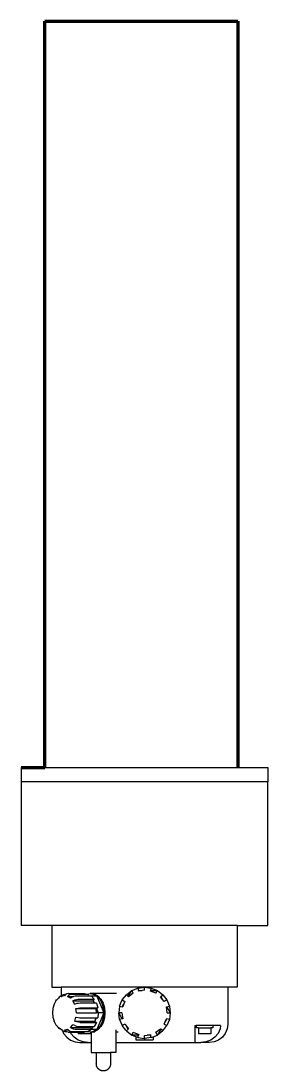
# Model space of a CAD drawing. Header units: centimetres. Extents: x -377814 to 22192, y -2203 to 213441.
# Drawn here: x 11849.5 to 11880.6, y -1815.9 to -1683.7 of the extents above; entities that cross this region are included whole.
import ezdxf

# ---------------------------------------------------------------- set-up
doc = ezdxf.new("R2010")
doc.units = ezdxf.units.CM
doc.header["$LTSCALE"] = 25.4
doc.layers.add('Maquinas', color=200, linetype='Continuous')

msp = doc.modelspace()

# ---------------------------------------------------------------- linework, layer by layer
at = {"layer": 'Maquinas', "lineweight": 100}
for p, q in [((11852.51, -1777.68), (11852.51, -1683.69)), ((11852.51, -1683.69), (11876.77, -1683.69)), ((11876.77, -1683.69), (11876.77, -1777.68)), ((11849.51, -1777.68), (11852.51, -1777.68))]:
    msp.add_line(p, q, dxfattribs=at)
at = {"layer": 'Maquinas'}
for p, q in [((11849.51, -1777.68), (11849.51, -1779.49)), ((11849.51, -1777.68), (11880.55, -1777.68)), ((11880.55, -1777.68), (11880.55, -1779.49)), ((11849.51, -1779.49), (11849.51, -1797.6)), ((11880.55, -1779.49), (11849.51, -1779.49)), ((11880.55, -1797.6), (11880.55, -1779.49)), ((11853.39, -1797.6), (11849.51, -1797.6)), ((11853.39, -1797.6), (11853.39, -1805.36)), ((11876.67, -1797.6), (11853.39, -1797.6)), ((11876.67, -1797.6), (11876.67, -1805.36)), ((11876.67, -1797.6), (11880.55, -1797.6)), ((11853.39, -1805.36), (11854.56, -1805.36)), ((11854.56, -1805.36), (11854.56, -1806.44)), ((11865.03, -1805.36), (11854.56, -1805.36)), ((11854.84, -1806.28), (11855.01, -1806.25)), ((11855.01, -1806.25), (11855.19, -1806.25)), ((11855.19, -1806.25), (11855.11, -1806.3)), ((11855.27, -1806.2), (11855.19, -1806.25)), ((11855.45, -1806.17), (11855.27, -1806.2)), ((11855.45, -1806.17), (11857.51, -1806.17)), ((11855.71, -1806.28), (11855.9, -1806.25)), ((11855.9, -1806.25), (11857.95, -1806.25)), ((11857.51, -1806.17), (11857.85, -1806.23)), ((11857.85, -1806.23), (11858.2, -1806.17)), ((11857.85, -1806.23), (11857.95, -1806.25)), ((11857.95, -1806.25), (11857.91, -1806.49)), ((11858.2, -1806.17), (11858.64, -1806.25)), ((11858.33, -1806.17), (11858.2, -1806.17)), ((11858.33, -1806.17), (11858.78, -1806.25)), ((11861.53, -1806.17), (11858.33, -1806.17)), ((11858.64, -1806.25), (11859.05, -1806.49)), ((11858.78, -1806.25), (11859.19, -1806.49)), ((11862.75, -1806.31), (11863.42, -1805.79)), ((11862.98, -1806.54), (11863.42, -1805.79)), ((11863.61, -1806.13), (11863.02, -1806.58)), ((11863.42, -1805.79), (11864.2, -1805.47)), ((11863.61, -1806.13), (11863.42, -1805.79)), ((11864.2, -1805.47), (11865.03, -1805.36)), ((11864.2, -1805.47), (11864.28, -1805.79)), ((11864.28, -1805.79), (11864.72, -1805.79)), ((11864.3, -1805.85), (11864.28, -1805.79)), ((11864.72, -1805.79), (11864.3, -1805.85)), ((11865.03, -1805.75), (11864.72, -1805.79)), ((11865.03, -1805.36), (11865.87, -1805.47)), ((11865.03, -1805.75), (11865.03, -1805.36)), ((11875.51, -1805.36), (11865.03, -1805.36)), ((11865.77, -1805.85), (11865.78, -1805.79)), ((11866.45, -1806.13), (11865.77, -1805.85)), ((11865.87, -1805.47), (11865.78, -1805.79)), ((11865.78, -1805.79), (11866.65, -1805.79)), ((11865.87, -1805.47), (11866.65, -1805.79)), ((11866.45, -1806.13), (11866.65, -1805.79)), ((11866.65, -1805.79), (11867.32, -1806.31)), ((11875.51, -1805.36), (11875.51, -1810.01)), ((11876.67, -1805.36), (11875.51, -1805.36)), ((11853.66, -1807.52), (11853.51, -1808.04)), ((11853.9, -1807.08), (11853.66, -1807.52)), ((11854.05, -1806.92), (11853.9, -1807.08)), ((11853.9, -1807.08), (11853.96, -1806.97)), ((11853.96, -1806.97), (11854.05, -1806.92)), ((11854.21, -1806.75), (11854.05, -1806.92)), ((11854.3, -1806.61), (11854.21, -1806.75)), ((11854.43, -1806.52), (11854.3, -1806.61)), ((11854.56, -1806.44), (11854.43, -1806.52)), ((11854.69, -1806.38), (11854.56, -1806.44)), ((11854.96, -1806.46), (11854.57, -1806.53)), ((11854.57, -1806.53), (11854.58, -1806.53)), ((11854.58, -1806.53), (11854.69, -1806.38)), ((11854.69, -1806.38), (11854.84, -1806.28)), ((11854.97, -1806.45), (11854.96, -1806.46)), ((11855.11, -1806.3), (11854.97, -1806.45)), ((11855.72, -1806.75), (11855.35, -1806.53)), ((11855.35, -1806.53), (11855.36, -1806.53)), ((11855.35, -1806.53), (11856.09, -1806.53)), ((11855.36, -1806.53), (11855.53, -1806.38)), ((11855.53, -1806.38), (11855.71, -1806.28)), ((11855.92, -1806.61), (11855.72, -1806.74)), ((11855.72, -1806.74), (11855.72, -1806.75)), ((11856.09, -1806.53), (11855.92, -1806.61)), ((11856.03, -1807.08), (11856.04, -1807.08)), ((11856.27, -1807.53), (11856.03, -1807.08)), ((11856.04, -1807.08), (11856.26, -1806.97)), ((11856.04, -1807.08), (11858.58, -1807.08)), ((11856.12, -1806.52), (11856.09, -1806.53)), ((11856.31, -1806.49), (11856.12, -1806.52)), ((11856.26, -1806.97), (11856.47, -1806.9)), ((11856.28, -1807.52), (11856.27, -1807.53)), ((11856.51, -1807.44), (11856.28, -1807.52)), ((11857.91, -1806.49), (11856.31, -1806.49)), ((11856.47, -1806.9), (11856.66, -1806.88)), ((11856.74, -1807.4), (11856.51, -1807.44)), ((11856.66, -1806.88), (11858.72, -1806.88)), ((11856.94, -1807.38), (11856.74, -1807.4)), ((11858.73, -1807.38), (11856.94, -1807.38)), ((11858.37, -1806.49), (11857.91, -1806.49)), ((11859.05, -1806.49), (11858.37, -1806.49)), ((11858.37, -1806.49), (11858.72, -1806.88)), ((11858.58, -1807.08), (11858.6, -1807.05)), ((11858.71, -1807.34), (11858.58, -1807.08)), ((11858.72, -1806.88), (11858.6, -1807.05)), ((11858.6, -1807.05), (11858.71, -1807.34)), ((11858.71, -1807.34), (11858.73, -1807.38)), ((11858.99, -1807.38), (11858.73, -1807.38)), ((11858.99, -1807.38), (11859.17, -1807.96)), ((11859.05, -1806.49), (11859.91, -1808.59)), ((11859.05, -1806.49), (11859.41, -1806.88)), ((11859.19, -1806.49), (11859.54, -1806.88)), ((11859.41, -1806.88), (11859.68, -1807.38)), ((11859.54, -1806.88), (11859.82, -1807.38)), ((11859.68, -1807.38), (11859.85, -1807.96)), ((11859.82, -1807.38), (11859.99, -1807.96)), ((11861.91, -1807.75), (11862.23, -1806.97)), ((11862.23, -1806.97), (11862.75, -1806.31)), ((11862.23, -1806.97), (11862.57, -1807.17)), ((11862.23, -1807.84), (11862.45, -1807.47)), ((11862.45, -1807.47), (11862.29, -1807.86)), ((11862.57, -1807.17), (11862.45, -1807.47)), ((11862.75, -1806.31), (11862.98, -1806.54)), ((11863.02, -1806.58), (11862.98, -1806.54)), ((11867.04, -1806.58), (11867.08, -1806.54)), ((11867.3, -1806.92), (11867.04, -1806.58)), ((11867.08, -1806.54), (11867.32, -1806.31)), ((11867.08, -1806.54), (11867.3, -1806.92)), ((11867.49, -1807.17), (11867.3, -1806.92)), ((11867.32, -1806.31), (11867.83, -1806.97)), ((11867.83, -1806.97), (11867.49, -1807.17)), ((11867.83, -1806.97), (11868.16, -1807.75)), ((11853.51, -1808.04), (11853.45, -1808.59)), ((11853.45, -1808.59), (11853.51, -1809.14)), ((11856.47, -1808.59), (11856.42, -1808.04)), ((11856.42, -1808.04), (11856.43, -1808.04)), ((11856.43, -1808.04), (11856.68, -1808)), ((11856.43, -1808.04), (11858.97, -1808.04)), ((11856.47, -1808.59), (11859.02, -1808.59)), ((11856.68, -1808), (11856.91, -1807.97)), ((11856.91, -1807.97), (11857.11, -1807.96)), ((11857.11, -1807.96), (11859.17, -1807.96)), ((11858.97, -1808.04), (11858.99, -1808.03)), ((11859.02, -1808.59), (11858.97, -1808.04)), ((11859.17, -1807.96), (11858.99, -1808.03)), ((11858.99, -1808.03), (11859.22, -1808.59)), ((11859.22, -1808.59), (11859.02, -1808.59)), ((11859.91, -1808.59), (11859.05, -1810.69)), ((11859.22, -1808.59), (11859.17, -1809.22)), ((11859.91, -1808.59), (11859.22, -1808.59)), ((11859.85, -1807.96), (11859.91, -1808.59)), ((11859.91, -1808.59), (11859.85, -1809.22)), ((11859.99, -1807.96), (11860.05, -1808.59)), ((11860.05, -1808.59), (11859.99, -1809.22)), ((11861.91, -1807.75), (11861.8, -1808.59)), ((11862.23, -1809.34), (11861.8, -1808.59)), ((11861.91, -1809.43), (11861.8, -1808.59)), ((11862.19, -1808.59), (11861.8, -1808.59)), ((11861.91, -1807.75), (11862.23, -1807.84)), ((11862.19, -1808.59), (11862.29, -1809.33)), ((11862.29, -1807.86), (11862.23, -1807.84)), ((11867.78, -1807.86), (11867.83, -1807.84)), ((11867.87, -1808.59), (11867.78, -1807.86)), ((11867.83, -1807.84), (11868.16, -1807.75)), ((11867.83, -1807.84), (11868.27, -1808.59)), ((11867.87, -1808.59), (11868.27, -1808.59)), ((11868.16, -1807.75), (11868.27, -1808.59)), ((11868.27, -1808.59), (11868.16, -1809.43)), ((11853.51, -1809.14), (11853.66, -1809.66)), ((11853.68, -1809.7), (11853.66, -1809.66)), ((11853.68, -1809.7), (11853.9, -1810.1)), ((11853.9, -1810.1), (11853.96, -1810.21)), ((11853.96, -1810.21), (11854.3, -1810.58)), ((11855.72, -1810.44), (11856.03, -1810.1)), ((11856.03, -1810.1), (11856.04, -1810.1)), ((11856.26, -1810.21), (11856.04, -1810.1)), ((11856.26, -1810.21), (11856.47, -1810.28)), ((11856.27, -1809.66), (11856.42, -1809.14)), ((11856.28, -1809.66), (11856.27, -1809.66)), ((11856.51, -1809.74), (11856.28, -1809.66)), ((11856.28, -1809.66), (11858.81, -1809.66)), ((11856.42, -1809.14), (11856.43, -1809.14)), ((11856.43, -1809.14), (11856.68, -1809.19)), ((11856.74, -1809.79), (11856.51, -1809.74)), ((11856.68, -1809.19), (11856.91, -1809.21)), ((11856.94, -1809.8), (11856.74, -1809.79)), ((11856.91, -1809.21), (11857.11, -1809.22)), ((11856.94, -1809.8), (11858.99, -1809.8)), ((11857.11, -1809.22), (11858.94, -1809.22)), ((11858.99, -1809.8), (11858.72, -1810.31)), ((11858.88, -1809.44), (11858.81, -1809.66)), ((11858.81, -1809.66), (11858.99, -1809.8)), ((11858.88, -1809.44), (11858.94, -1809.22)), ((11858.97, -1809.22), (11858.88, -1809.44)), ((11858.94, -1809.22), (11858.97, -1809.22)), ((11858.97, -1809.22), (11859.17, -1809.22)), ((11859.68, -1809.8), (11859.41, -1810.31)), ((11859.82, -1809.8), (11859.54, -1810.31)), ((11859.85, -1809.22), (11859.68, -1809.8)), ((11859.99, -1809.22), (11859.82, -1809.8)), ((11862.23, -1809.34), (11861.91, -1809.43)), ((11861.91, -1809.43), (11862.23, -1810.21)), ((11862.29, -1809.33), (11862.23, -1809.34)), ((11862.57, -1810.01), (11862.23, -1810.21)), ((11862.68, -1810.79), (11862.23, -1810.21)), ((11862.57, -1810.01), (11862.77, -1810.27)), ((11867.32, -1810.88), (11867.83, -1810.21)), ((11867.49, -1810.01), (11867.62, -1809.72)), ((11867.49, -1810.01), (11867.83, -1810.21)), ((11867.62, -1809.72), (11867.78, -1809.33)), ((11867.83, -1809.34), (11867.62, -1809.72)), ((11867.78, -1809.33), (11867.83, -1809.34)), ((11868.16, -1809.43), (11867.83, -1809.34)), ((11868.16, -1809.43), (11867.83, -1810.21)), ((11871.36, -1810.21), (11871.54, -1810.21)), ((11871.36, -1810.21), (11871.36, -1812.34)), ((11871.54, -1810.21), (11871.54, -1810.47)), ((11873.61, -1810.21), (11871.54, -1810.21)), ((11873.61, -1810.21), (11873.61, -1810.47)), ((11874.6, -1810.21), (11873.61, -1810.21)), ((11874.6, -1810.21), (11874.54, -1810.62)), ((11875.51, -1810.01), (11875.43, -1810.62)), ((11854.21, -1810.44), (11854.57, -1810.65)), ((11854.3, -1810.58), (11854.21, -1810.44)), ((11854.43, -1810.66), (11854.3, -1810.58)), ((11854.59, -1810.69), (11854.43, -1810.66)), ((11854.57, -1810.65), (11854.58, -1810.66)), ((11854.58, -1810.66), (11854.59, -1810.69)), ((11854.59, -1810.69), (11854.6, -1810.69)), ((11854.59, -1810.69), (11854.69, -1810.81)), ((11854.69, -1810.81), (11854.73, -1810.83)), ((11854.73, -1810.83), (11854.87, -1811.18)), ((11854.73, -1810.83), (11854.84, -1810.9)), ((11854.84, -1810.9), (11855.01, -1810.93)), ((11854.87, -1811.18), (11855.25, -1811.66)), ((11854.96, -1810.72), (11855.35, -1810.65)), ((11854.97, -1810.73), (11854.96, -1810.72)), ((11854.96, -1810.72), (11855.43, -1810.72)), ((11855.11, -1810.89), (11854.97, -1810.73)), ((11855.01, -1810.93), (11855.27, -1810.98)), ((11855.27, -1810.98), (11855.11, -1810.89)), ((11855.45, -1811.02), (11855.27, -1810.98)), ((11855.35, -1810.65), (11855.36, -1810.66)), ((11855.36, -1810.66), (11855.43, -1810.72)), ((11855.43, -1810.72), (11855.53, -1810.81)), ((11855.45, -1811.02), (11855.7, -1811.02)), ((11855.53, -1810.81), (11855.71, -1810.9)), ((11855.78, -1811.18), (11855.7, -1811.02)), ((11855.7, -1811.02), (11856.69, -1811.02)), ((11855.71, -1810.9), (11855.9, -1810.93)), ((11855.92, -1810.58), (11855.72, -1810.44)), ((11855.72, -1810.44), (11855.72, -1810.44)), ((11855.72, -1810.44), (11858.26, -1810.44)), ((11856.18, -1811.66), (11855.78, -1811.18)), ((11855.9, -1810.93), (11857.51, -1810.93)), ((11856.12, -1810.66), (11855.92, -1810.58)), ((11856.31, -1810.69), (11856.12, -1810.66)), ((11858.37, -1810.69), (11856.31, -1810.69)), ((11856.47, -1810.28), (11856.66, -1810.31)), ((11856.66, -1810.31), (11858.38, -1810.31)), ((11856.69, -1811.02), (11856.69, -1811.24)), ((11856.69, -1811.02), (11857.51, -1811.02)), ((11858.24, -1811.24), (11856.69, -1811.24)), ((11857.51, -1810.93), (11857.51, -1811.02)), ((11857.51, -1810.93), (11857.75, -1810.93)), ((11858.2, -1811.02), (11857.75, -1810.93)), ((11857.75, -1810.93), (11857.95, -1810.93)), ((11858.37, -1810.69), (11857.95, -1810.93)), ((11858.24, -1811.02), (11858.2, -1811.02)), ((11858.64, -1810.93), (11858.24, -1811.02)), ((11858.24, -1811.02), (11858.24, -1811.24)), ((11858.31, -1811.02), (11858.24, -1811.02)), ((11858.38, -1810.31), (11858.26, -1810.44)), ((11858.37, -1810.69), (11858.26, -1810.44)), ((11858.31, -1811.02), (11858.31, -1812.34)), ((11858.33, -1811.02), (11858.31, -1811.02)), ((11858.78, -1810.93), (11858.33, -1811.02)), ((11858.77, -1811.02), (11858.33, -1811.02)), ((11858.52, -1810.31), (11858.37, -1810.69)), ((11859.05, -1810.69), (11858.37, -1810.69)), ((11858.38, -1810.31), (11858.52, -1810.31)), ((11858.52, -1810.31), (11858.72, -1810.31)), ((11859.05, -1810.69), (11858.64, -1810.93)), ((11859.19, -1810.69), (11858.78, -1810.93)), ((11859.41, -1810.31), (11859.05, -1810.69)), ((11859.54, -1810.31), (11859.19, -1810.69)), ((11861.42, -1810.74), (11861.42, -1811.02)), ((11861.72, -1811.02), (11861.42, -1811.02)), ((11861.42, -1811.02), (11861.42, -1812.34)), ((11862.75, -1810.88), (11862.68, -1810.79)), ((11862.75, -1810.88), (11862.98, -1810.64)), ((11862.75, -1810.88), (11863.42, -1811.39)), ((11862.98, -1810.64), (11862.77, -1810.27)), ((11862.77, -1810.27), (11863.02, -1810.6)), ((11863.02, -1810.6), (11862.98, -1810.64)), ((11863.42, -1811.39), (11863.61, -1811.05)), ((11864.28, -1811.39), (11863.42, -1811.39)), ((11863.95, -1811.61), (11863.42, -1811.39)), ((11863.61, -1811.05), (11864.3, -1811.34)), ((11864.2, -1811.71), (11864.28, -1811.39)), ((11864.3, -1811.34), (11864.28, -1811.39)), ((11865.03, -1811.43), (11865.35, -1811.39)), ((11865.03, -1811.82), (11865.03, -1811.43)), ((11865.35, -1811.39), (11865.77, -1811.34)), ((11865.78, -1811.39), (11865.35, -1811.39)), ((11865.77, -1811.34), (11865.78, -1811.39)), ((11865.87, -1811.71), (11865.78, -1811.39)), ((11866.12, -1811.61), (11866.65, -1811.39)), ((11866.45, -1811.05), (11867.04, -1810.6)), ((11866.65, -1811.39), (11866.45, -1811.05)), ((11867.08, -1810.64), (11866.65, -1811.39)), ((11867.32, -1810.88), (11866.65, -1811.39)), ((11867.04, -1810.6), (11867.08, -1810.64)), ((11867.32, -1810.88), (11867.08, -1810.64)), ((11871.8, -1810.47), (11871.54, -1810.47)), ((11871.8, -1810.47), (11871.8, -1811.24)), ((11871.8, -1810.47), (11873.35, -1810.47)), ((11873.35, -1811.24), (11871.8, -1811.24)), ((11873.35, -1810.47), (11873.35, -1811.24)), ((11873.61, -1810.47), (11873.35, -1810.47)), ((11874.29, -1811.18), (11873.89, -1811.66)), ((11874.54, -1810.62), (11874.29, -1811.18)), ((11875.19, -1811.18), (11874.82, -1811.66)), ((11875.43, -1810.62), (11875.19, -1811.18)), ((11855.25, -1811.66), (11855.73, -1812.03)), ((11855.73, -1812.03), (11856.3, -1812.26)), ((11856.7, -1812.03), (11856.18, -1811.66)), ((11856.3, -1812.26), (11856.91, -1812.34)), ((11857.31, -1812.26), (11856.7, -1812.03)), ((11856.91, -1812.34), (11857.96, -1812.34)), ((11857.96, -1812.34), (11857.31, -1812.26)), ((11857.96, -1812.34), (11858.31, -1812.34)), ((11858.31, -1812.34), (11858.31, -1813.6)), ((11861.42, -1812.34), (11861.42, -1813.6)), ((11861.42, -1812.34), (11871.36, -1812.34)), ((11863.95, -1811.61), (11863.95, -1811.99)), ((11864.2, -1811.71), (11863.95, -1811.61)), ((11863.95, -1811.99), (11865.03, -1811.99)), ((11864.2, -1811.71), (11865.03, -1811.82)), ((11865.87, -1811.71), (11865.03, -1811.82)), ((11865.03, -1811.82), (11865.03, -1811.99)), ((11865.03, -1811.99), (11866.12, -1811.99)), ((11865.87, -1811.71), (11866.12, -1811.61)), ((11866.12, -1811.61), (11866.12, -1811.99)), ((11871.36, -1812.34), (11872.11, -1812.34)), ((11872.76, -1812.26), (11872.11, -1812.34)), ((11873.16, -1812.34), (11872.11, -1812.34)), ((11873.37, -1812.03), (11872.76, -1812.26)), ((11873.77, -1812.26), (11873.16, -1812.34)), ((11873.89, -1811.66), (11873.37, -1812.03)), ((11874.33, -1812.03), (11873.77, -1812.26)), ((11874.82, -1811.66), (11874.33, -1812.03)), ((11858.31, -1813.6), (11858.97, -1813.6)), ((11858.97, -1813.6), (11858.97, -1815.03)), ((11858.97, -1813.6), (11860.77, -1813.6)), ((11860.77, -1813.6), (11860.77, -1815.03)), ((11861.42, -1813.6), (11860.77, -1813.6))]:
    msp.add_line(p, q, dxfattribs=at)
msp.add_lwpolyline([(11860.77, -1815.03), (11860.75, -1815.11), (11860.74, -1815.18), (11860.73, -1815.25), (11860.71, -1815.3), (11860.69, -1815.35), (11860.68, -1815.39), (11860.66, -1815.42), (11860.64, -1815.46), (11860.63, -1815.49), (11860.61, -1815.52), (11860.59, -1815.54), (11860.57, -1815.57), (11860.55, -1815.59), (11860.54, -1815.62), (11860.52, -1815.64), (11860.5, -1815.66), (11860.47, -1815.68), (11860.45, -1815.7), (11860.43, -1815.72), (11860.41, -1815.74), (11860.38, -1815.75), (11860.36, -1815.77), (11860.34, -1815.79), (11860.31, -1815.8), (11860.29, -1815.82), (11860.26, -1815.83), (11860.23, -1815.84), (11860.21, -1815.85), (11860.18, -1815.86), (11860.15, -1815.87), (11860.12, -1815.88), (11860.1, -1815.89), (11860.07, -1815.9), (11860.04, -1815.9), (11860.01, -1815.91), (11859.98, -1815.91), (11859.95, -1815.92), (11859.92, -1815.92), (11859.9, -1815.92), (11859.87, -1815.92), (11859.84, -1815.92), (11859.81, -1815.92), (11859.78, -1815.92), (11859.75, -1815.91), (11859.72, -1815.91), (11859.69, -1815.9), (11859.66, -1815.9), (11859.64, -1815.89), (11859.61, -1815.88), (11859.58, -1815.87), (11859.55, -1815.86), (11859.53, -1815.85), (11859.5, -1815.84), (11859.47, -1815.83), (11859.45, -1815.82), (11859.42, -1815.8), (11859.4, -1815.79), (11859.37, -1815.77), (11859.35, -1815.75), (11859.32, -1815.74), (11859.3, -1815.72), (11859.28, -1815.7), (11859.26, -1815.68), (11859.24, -1815.66), (11859.22, -1815.64), (11859.2, -1815.62), (11859.18, -1815.59), (11859.16, -1815.57), (11859.14, -1815.54), (11859.12, -1815.52), (11859.11, -1815.49), (11859.09, -1815.46), (11859.07, -1815.42), (11859.05, -1815.39), (11859.04, -1815.35), (11859.02, -1815.3), (11859.01, -1815.25), (11858.99, -1815.18), (11858.98, -1815.11), (11858.97, -1815.03)], dxfattribs=at)

doc.saveas('drawing.dxf')
